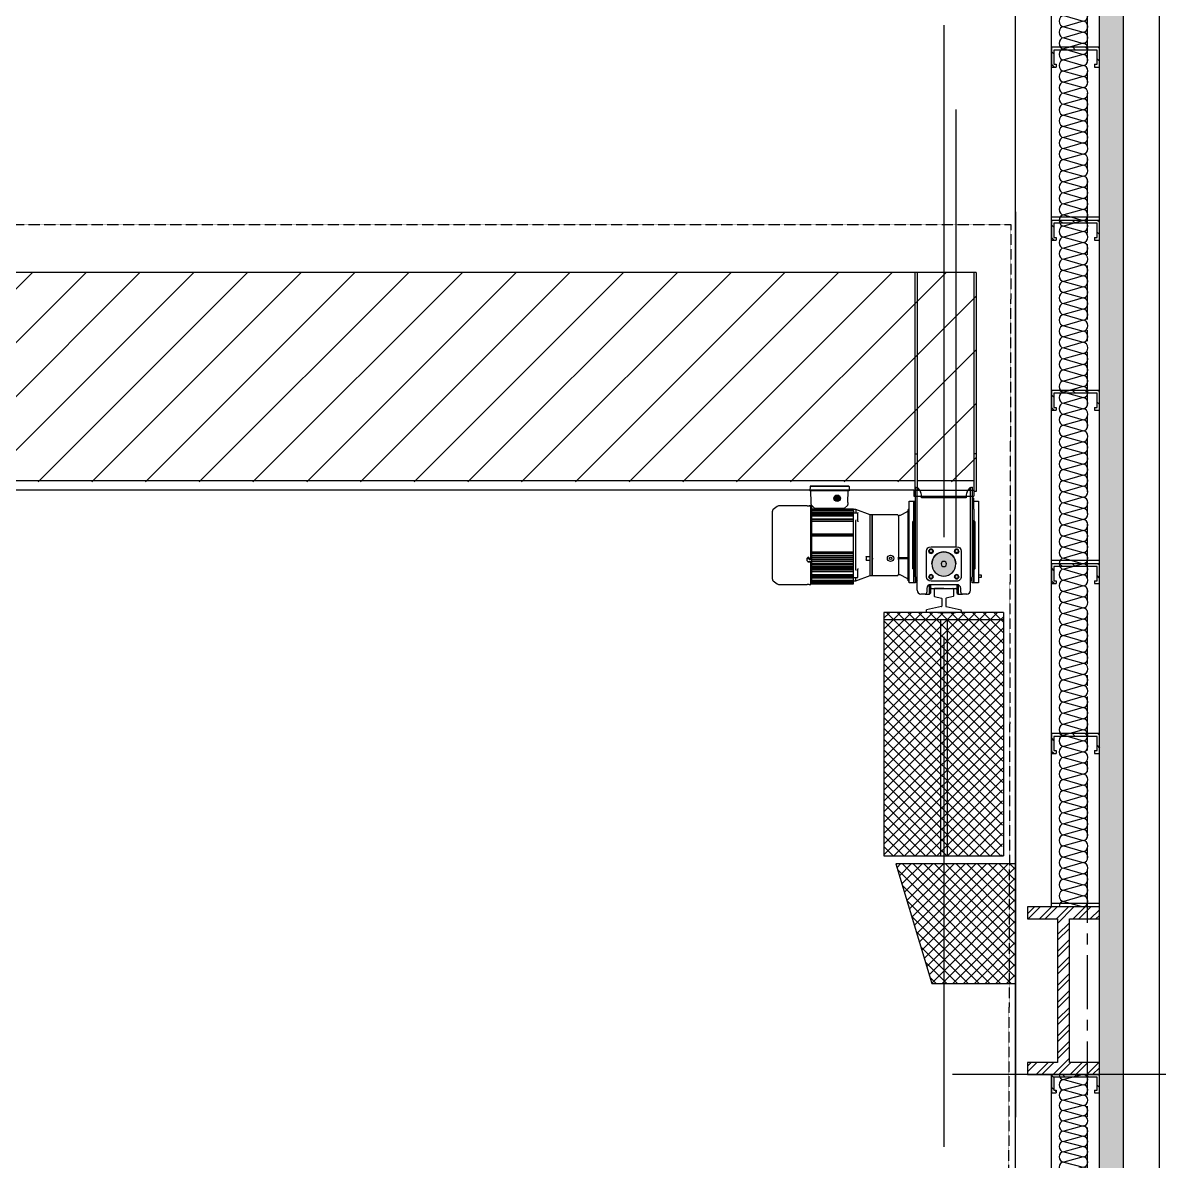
# Model space of a CAD drawing. Extents: x -599358 to 2865263, y -1062760 to 486533.
# Drawn here: x 248713 to 253461, y -695786 to -691032 of the extents above; entities that cross this region are included whole.
import ezdxf

# ---------------------------------------------------------------- set-up
doc = ezdxf.new("R2010")
doc.units = 0
for name, pattern in [('CENTER', [2, 1.25, -0.25, 0.25, -0.25]), ('DASH', [0.35, 0.25, -0.1]), ('DOTE', [2.42, 2, -0.2, 0.02, -0.2])]:
    doc.linetypes.add(name, pattern=pattern)
for name, color, linetype in [('06A-01-03', 7, 'Continuous'), ('5剖面线层', 2, 'Continuous'), ('A-AXIS-DOTE', 14, 'DOTE'), ('A-HATCH-1', 252, 'Continuous'), ('A-HATCH-2', 251, 'Continuous'), ('A-LIN-V', 9, 'Continuous'), ('COLUMN', 9, 'Continuous'), ('DIM_ELEV', 3, 'Continuous'), ('DOTE', 1, 'CENTER'), ('FAG16-10.01MA1-被', 7, 'Continuous'), ('FAG16-10.02MA1-被', 7, 'Continuous'), ('FAG16-10MA1-端梁结构', 7, 'Continuous'), ('FAG16-20.02MA1-轴', 7, 'Continuous'), ('FHSGH10105-主梁-01', 7, 'Continuous'), ('FHSGH10105-主梁-02', 7, 'Continuous'), ('FHSGH10105-主梁-04', 7, 'Continuous'), ('FHSGH10105-主梁-06', 7, 'Continuous'), ('G80接口', 7, 'Continuous'), ('G80箱体', 7, 'Continuous'), ('PUB_HATCH', 8, 'Continuous'), ('WALL-MOVE', 6, 'Continuous'), ('六角头螺栓_M5-135', 7, 'Continuous'), ('后端盖', 7, 'Continuous'), ('左缓冲器_M', 7, 'Continuous'), ('建-墙-填充', 8, 'Continuous'), ('建-柱-钢', 9, 'Continuous'), ('接线盒', 7, 'Continuous'), ('接线盒盖', 7, 'Continuous'), ('机壳', 7, 'Continuous'), ('电机接线盒密封垫', 7, 'Continuous'), ('端梁装置_M', 7, 'Continuous'), ('端盖', 7, 'Continuous'), ('连接板', 7, 'Continuous'), ('齿轴1', 7, 'Continuous')]:
    doc.layers.add(name, color=color, linetype=linetype)

# ---------------------------------------------------------------- blocks, each defined once
blk = doc.blocks.new('zw$F472')
at = {"layer": '5剖面线层'}
h = blk.add_hatch(color=250, dxfattribs=at)
h.dxf.hatch_style = 1
h.paths.add_polyline_path([(78, 46, 1), (14, 46, 1)])
at = {"layer": '左缓冲器_M', "color": 7, "linetype": 'Continuous'}
for p, q in [((80, 92), (12, 92)), ((80, 92), (12, 92)), ((0, 80), (0, 12)), ((92, 12), (92, 80)), ((12, 0), (80, 0))]:
    blk.add_line(p, q, dxfattribs=at)
blk.add_circle((46, 46), 32, dxfattribs=at)
blk.add_circle((46, 46), 32, dxfattribs=at)
for centre, radius, start, end in [((12, 80), 12, 90, 180), ((12, 80), 12, 90, 180), ((80, 80), 12, 0, 90), ((80, 80), 12, 0, 90), ((12, 80), 5.76, 0, 359.9997), ((12, 80), 5.76, 179.9997, 359.9997), ((46, 46), 32, 0, 179.9997), ((80, 80), 5.77, 0, 359.9997), ((80, 80), 5.76, 138.2865, 359.9997), ((80, 80), 5.76, 179.9997, 359.9997), ((80, 80), 5.76, 0, 30.6637), ((12, 12), 12, 180, 270), ((12, 12), 5.76, 0, 359.9997), ((12, 12), 5.76, 179.9997, 359.9997), ((80, 12), 5.76, 0, 359.9997), ((80, 12), 5.76, 179.9997, 359.9997), ((80, 12), 5.77, 240.2721, 271.2954), ((80, 12), 5.77, 240.2724, 271.2951), ((80, 12), 12, 270, 0)]:
    blk.add_arc(centre, radius, start, end, dxfattribs=at)
at = {"layer": '端梁装置_M', "color": 7, "linetype": 'Continuous'}
for centre, start in [((12, 80), 0), ((12, 80), 179.9997), ((80, 80), 0), ((80, 80), 179.9997), ((12, 12), 0), ((12, 12), 179.9997), ((80, 12), 0), ((80, 12), 179.9997)]:
    blk.add_arc(centre, 4.8, start, 359.9997, dxfattribs=at)
blk = doc.blocks.new('G$CBF9D2CED')
at = {"layer": '建-墙-填充'}
h = blk.add_hatch(dxfattribs=at)
h.set_pattern_fill('金属', color=256, scale=20, style=0)
h.set_pattern_definition([(45, (0, 0), (-35.3553, 35.3553), []), (45, (23.57, 0), (-35.3553, 35.3553), [])])
h.paths.add_polyline_path([(-150, 0), (-150, -50), (-25, -50), (-25, -650), (-150, -650), (-150, -700), (150, -700), (150, -650), (25, -650), (25, -50), (150, -50), (150, 0)])
at = {"layer": '建-柱-钢'}
for p, q in [((-150, 0), (-150, -50)), ((150, 0), (-150, 0)), ((150, -50), (150, 0)), ((-150, -50), (-25, -50)), ((-25, -50), (-25, -650)), ((25, -650), (25, -50)), ((25, -50), (150, -50)), ((-25, -650), (-150, -650)), ((-150, -650), (-150, -700)), ((150, -650), (25, -650)), ((150, -700), (150, -650)), ((-150, -700), (150, -700))]:
    blk.add_line(p, q, dxfattribs=at)
blk = doc.blocks.new('CURVEPATTERNLIB$SYSLIB$岩棉板')
at = {"color": 0}
for p, q in [((0, -17), (12, -67)), ((12, -67), (24, -17))]:
    blk.add_line(p, q, dxfattribs=at)
for centre, start, end in [((12, -17), 0, 180), ((0, -67), 270, 0), ((24, -67), 180, 270)]:
    blk.add_arc(centre, 12, start, end, dxfattribs=at)
blk = doc.blocks.new('CURVEPATTERNLIB$SYSLIB$防水材料1')
at = {"layer": 'PUB_HATCH'}
h = blk.add_hatch(dxfattribs=at)
h.set_pattern_fill('ANSI31', color=256, scale=10, angle=90, style=0)
h.set_pattern_definition([(45, (-196995.837, -685381.036), (11.22532015, -11.22532015), [])])
h.paths.add_polyline_path([(35, 0), (0, 0), (0, -100), (35, -100), (35, -90), (30, -90), (30, -95), (5, -95), (5, -5), (30, -5), (30, -10), (35, -10)])
h = blk.add_hatch(dxfattribs=at)
h.set_pattern_fill('ANSI31', color=256, scale=10, angle=90, style=0)
h.set_pattern_definition([(45, (-196695.837, -685381.036), (11.22532015, -11.22532015), [])])
h.paths.add_polyline_path([(335, 0), (300, 0), (300, -100), (335, -100), (335, -90), (330, -90), (330, -95), (305, -95), (305, -5), (330, -5), (330, -10), (335, -10)])
at = {"layer": 'A-LIN-V', "extrusion": (-3.26108e-18, 2.41725e-31, -1)}
blk.add_line((600, 0), (600, -100), dxfattribs=at)
at = {"layer": 'A-LIN-V'}
for p, q in [((30, -10), (35, -10)), ((330, -10), (335, -10)), ((30, -90), (35, -90)), ((330, -90), (335, -90))]:
    blk.add_line(p, q, dxfattribs=at)
at = {"layer": 'A-LIN-V', "extrusion": (-3.26108e-18, 2.41725e-31, -1)}
for points in [[(-35, -10), (-35, 0), (0, 0), (0, -100), (-35, -100), (-35, -90)], [(-335, -10), (-335, 0), (-300, 0), (-300, -100), (-335, -100), (-335, -90)], [(-30, -10), (-30, -5), (-5, -5), (-5, -95), (-30, -95), (-30, -90)], [(-330, -10), (-330, -5), (-305, -5), (-305, -95), (-330, -95), (-330, -90)]]:
    blk.add_lwpolyline(points, dxfattribs=at)
at = {"layer": 'A-LIN-V', "xscale": 0.8142221102150538, "yscale": 0.8108108108108109, "zscale": 0.8142221102150538}
for p in [(0, -20.1), (19.5, -20.1), (39.1, -20.1), (58.6, -20.1), (78.2, -20.1), (97.7, -20.1), (117.2, -20.1), (136.8, -20.1), (156.3, -20.1), (175.9, -20.1), (195.4, -20.1), (215, -20.1), (234.5, -20.1), (254, -20.1), (273.6, -20.1), (293.1, -20.1), (312.7, -20.1), (332.2, -20.1), (351.7, -20.1), (371.3, -20.1), (390.8, -20.1), (410.4, -20.1), (429.9, -20.1), (449.5, -20.1), (469, -20.1), (488.5, -20.1), (508.1, -20.1), (527.6, -20.1), (547.2, -20.1), (566.7, -20.1), (586.2, -20.1)]:
    blk.add_blockref('CURVEPATTERNLIB$SYSLIB$岩棉板', p, dxfattribs=at)

msp = doc.modelspace()

# ---------------------------------------------------------------- hatches: boundary and pattern name
at = {"layer": '5剖面线层'}
h = msp.add_hatch(color=4, dxfattribs=at)
h.dxf.hatch_style = 1
h.paths.add_polyline_path([(252101.1, -693017.6, -1), (252128.3, -693017.6, -1)])
h = msp.add_hatch(color=4, dxfattribs=at)
h.dxf.hatch_style = 1
h.paths.add_polyline_path([(252514.7, -693238.5, 0.999997), (252499.6, -693238.5, 0.999997), (252514.7, -693238.5)])
h.paths.add_polyline_path([(252621.5, -693238.5, 0.999997), (252606.5, -693238.5, 0.999997), (252621.5, -693238.5)])
h.paths.add_polyline_path([(252621.5, -693345.3, 0.999997), (252606.5, -693345.3, 0.999996)])
h.paths.add_polyline_path([(252514.7, -693345.3, 0.999997), (252499.6, -693345.3, 0.999997)])
at = {"layer": 'A-HATCH-1'}
h = msp.add_hatch(dxfattribs=at)
h.set_pattern_fill('ANSI31', color=4, scale=100)
h.set_pattern_definition([(45, (1989370.97, -1271056.52), (-112.253202, 112.253202), [])])
h.paths.add_polyline_path([(244910.6, -692074), (252695.3, -692074), (252695.3, -692949), (244910.6, -692949)])
at = {"layer": 'A-HATCH-2'}
h = msp.add_hatch(dxfattribs=at)
h.set_pattern_fill('ANSI37', color=256, scale=20)
h.set_pattern_definition([(45, (2005835.228, -1269966.52), (-22.4506403, 22.4506403), []), (135, (2005835.228, -1269966.52), (-22.4506403, -22.4506403), [])])
h.paths.add_polyline_path([(252804.8, -694510.4), (252810.6, -693494.2), (252310.6, -693494.2), (252310.6, -694510.4)])
h = msp.add_hatch(dxfattribs=at)
h.set_pattern_fill('ANSI37', color=256, scale=20)
h.set_pattern_definition([(45, (2005890.966, -1270556.52), (-22.4506403, 22.4506403), []), (135, (2005890.966, -1270556.52), (-22.4506403, -22.4506403), [])])
h.paths.add_polyline_path([(252860.6, -695044.2), (252860.6, -694544.2), (252360.6, -694544.2), (252510.6, -695044.2)])
at = {"layer": 'PUB_HATCH'}
h = msp.add_hatch(dxfattribs=at)
h.set_pattern_fill('石膏板', color=256, scale=30, style=0)
h.set_pattern_definition([(45, (2005746.45, -1269879.18), (-75.000002, 75.000002), [24, -82.06602]), (135, (2005913.42, -1269879.18), (-75.000002, -75.000002), [24, -82.06602])])
h.paths.add_polyline_path([(253210.6, -699424), (253310.6, -699424), (253310.6, -689724), (253210.6, -689724)])

# ---------------------------------------------------------------- linework, layer by layer
at = {"color": 4, "ltscale": 0.5}
for p, q in [((252560.6, -691041.5), (252560.6, -693180)), ((252520.6, -693395.6), (252520.6, -693426.7)), ((252560.6, -693394), (252522.2, -693394)), ((252560.6, -693394), (252598.9, -693394)), ((252600.5, -693395.6), (252600.5, -693426.7)), ((252521.9, -693428.2), (252550.9, -693434.9)), ((252552.1, -693436.4), (252552.1, -693468)), ((252569, -693436.4), (252569, -693468)), ((252599.3, -693428.2), (252570.2, -693434.9)), ((252810.6, -693494.2), (252310.6, -693494.2)), ((252310.6, -693494.2), (252310.6, -693525.7)), ((252486.2, -693485.6), (252486.2, -693494.2)), ((252550.9, -693469.6), (252488.2, -693484)), ((252536.2, -693494.2), (252609.8, -693494.2)), ((252570.2, -693469.6), (252632.9, -693484)), ((252683.4, -693494.2), (252609.8, -693494.2)), ((252633.4, -693485.6), (252633.4, -693494.2)), ((252810.6, -693494.2), (252810.6, -693525.7)), ((252810.6, -693525.7), (252310.6, -693525.7)), ((252310.6, -693525.7), (252310.6, -694510.4)), ((252547.1, -693525.7), (252547.1, -694510.4)), ((252574, -693525.7), (252574, -694510.4)), ((252810.6, -693525.7), (252810.6, -694510.4)), ((252560.6, -693595.5), (252560.6, -695726.5)), ((252310.6, -694510.4), (252810.6, -694510.4))]:
    msp.add_line(p, q, dxfattribs=at)
at = {"color": 6, "linetype": 'DASH'}
for p, q in [((245010.6, -691874), (252840.6, -691874)), ((252840.6, -691874), (252831.2, -695866.5))]:
    msp.add_line(p, q, dxfattribs=at)
at = {"color": 4}
msp.add_line((252431.3, -693312.3), (252434.5, -693312.3), dxfattribs=at)
msp.add_lwpolyline([(252718.7, -693339), (252705.1, -693339), (252705.1, -693346.8), (252718.7, -693346.8)], close=True, dxfattribs=at)
at = {"color": 4, "ltscale": 0.5}
for centre, start, end in [((252522.2, -693395.6), 90, 180), ((252598.9, -693395.6), 0, 90), ((252522.2, -693426.7), 180, 257), ((252550.6, -693436.4), 0, 77), ((252570.6, -693436.4), 103, 180), ((252598.9, -693426.7), 283, 0), ((252487.8, -693485.6), 103, 180), ((252550.6, -693468), 283, 0), ((252570.6, -693468), 180, 257), ((252631.9, -693485.6), 0, 77)]:
    msp.add_arc(centre, 1.57, start, end, dxfattribs=at)
at = {"layer": '06A-01-03', "color": 4, "linetype": 'Continuous'}
for p, q in [((251844.8, -693356), (251844.8, -693070.7)), ((251864.6, -693051.3), (251847.8, -693064.5)), ((251990.1, -693049.6), (251869.5, -693049.6)), ((251990.1, -693050.1), (251990.1, -693049.6)), ((252005.1, -693050.5), (251994.1, -693050.5)), ((251998, -693049.6), (251998, -693049.7)), ((252005.1, -693049.6), (251998, -693049.6)), ((251998, -693049.7), (252005.1, -693049.7)), ((251998, -693050.5), (251998, -693049.7)), ((252005.1, -693049.6), (252005.1, -693049.7)), ((252005.1, -693049.7), (252005.1, -693050.5)), ((252005.1, -693273.2), (252005.1, -693050.5)), ((251990.1, -693278.7), (251990.1, -693267.7)), ((251994.1, -693282.4), (252005.1, -693282.4)), ((252005.1, -693282.6), (251994.1, -693282.6)), ((251998, -693267.7), (251998, -693273.2)), ((251998, -693273.2), (252005.1, -693273.2)), ((252005.1, -693282.6), (252005.1, -693282.4)), ((252005.1, -693377.1), (252005.1, -693282.6)), ((251847.8, -693362.1), (251864.6, -693375.4)), ((251869.5, -693377.1), (251990.1, -693377.1)), ((251998, -693377.1), (252005.1, -693377.1))]:
    msp.add_line(p, q, dxfattribs=at)
for centre, radius, start, end in [((251852.6, -693070.7), 7.86, 128.1572, 180), ((251869.5, -693057.4), 7.86, 90, 128.1572), ((251994.1, -692967.8), 81.9, 267.251, 272.749), ((251994.1, -693267.6), 3.93, 359.6522, 180.3478), ((251994.1, -693278.5), 3.91, 180.1493, 270.2029), ((251994.1, -693278.6), 3.91, 180.1373, 270.2127), ((251852.6, -693356), 7.86, 180, 231.8428), ((251869.5, -693369.2), 7.86, 231.8428, 270), ((251994.1, -693458.9), 81.9, 87.251, 92.749)]:
    msp.add_arc(centre, radius, start, end, dxfattribs=at)
msp.add_open_spline([(251994.1, -693050.5), (251994, -693050.5), (251993.8, -693050.5), (251993.6, -693050.5), (251993.3, -693050.5), (251992.9, -693050.5), (251992.4, -693050.5), (251991.9, -693050.4), (251991.3, -693050.4), (251990.8, -693050.3), (251990.5, -693050.2), (251990.3, -693050.2), (251990.2, -693050.1), (251990.1, -693050.1), (251990.1, -693050.1), (251990.1, -693050.1)], degree=3, knots=[0, 0, 0, 0, 0.041659, 0.083241, 0.124924, 0.187526, 0.250171, 0.374622, 0.499792, 0.624328, 0.7493, 0.81163, 0.874211, 0.937221, 1, 1, 1, 1], dxfattribs=at)
at = {"layer": 'A-AXIS-DOTE'}
msp.add_line((253913.9, -695424), (252596.3, -695424), dxfattribs=at)
msp.add_lwpolyline([(252610.6, -691394), (252610.6, -693219.3)], dxfattribs=at)
at = {"layer": 'A-LIN-V'}
for p, q in [((253010.6, -694724), (253010.6, -689774)), ((253210.6, -699424), (253210.6, -689774)), ((252860.6, -691821.5), (252860.6, -695601.5)), ((253010.6, -699424), (253010.6, -695424))]:
    msp.add_line(p, q, dxfattribs=at)
at = {"layer": 'A-LIN-V', "color": 4}
msp.add_lwpolyline([(252860.6, -695044.2), (252860.6, -694544.2), (252360.6, -694544.2), (252510.6, -695044.2), (252860.6, -695044.2)], dxfattribs=at)
at = {"layer": 'COLUMN'}
msp.add_lwpolyline([(253460.6, -689724), (253460.6, -701424), (252860.6, -701424), (252860.6, -689724), (253460.6, -689724)], dxfattribs=at)
msp.add_lwpolyline([(253460.6, -689724), (253460.6, -701424), (252860.6, -701424), (252860.6, -689724), (253460.6, -689724)], dxfattribs=at)
at = {"layer": 'DIM_ELEV'}
for p, q in [((250441.8, -692074), (249441.8, -692074)), ((249741.9, -692984), (248741.9, -692984))]:
    msp.add_line(p, q, dxfattribs=at)
at = {"layer": 'DOTE', "ltscale": 180}
msp.add_line((253160.6, -707030.8), (253160.6, -683185.7), dxfattribs=at)
at = {"layer": 'FAG16-10.01MA1-被', "color": 4, "linetype": 'Continuous'}
for p, q in [((252501.4, -693417.6), (252501.4, -693378.9)), ((252504.7, -693378.3), (252504.7, -693414.3)), ((252504.7, -693414.3), (252505.6, -693398.5)), ((252510.3, -693394), (252610.9, -693394)), ((252615.6, -693398.5), (252616.4, -693414.5)), ((252616.4, -693414.5), (252616.4, -693378.3)), ((252619.9, -693378.9), (252619.9, -693417.6)), ((252482, -693417.6), (252501.4, -693417.6)), ((252501.4, -693417.6), (252504.7, -693414.3)), ((252616.4, -693414.5), (252619.9, -693417.6)), ((252619.9, -693417.6), (252639.1, -693417.6))]:
    msp.add_line(p, q, dxfattribs=at)
for centre, start, end in [((252510.3, -693398.7), 90, 177), ((252610.9, -693398.7), 3, 90)]:
    msp.add_arc(centre, 4.71, start, end, dxfattribs=at)
at = {"layer": 'FAG16-10.02MA1-被', "color": 4, "linetype": 'Continuous'}
for p, q in [((252434.5, -693111.2), (252431.3, -693114.3)), ((252431.3, -693114.3), (252431.3, -693115.3)), ((252431.3, -693312.3), (252431.3, -693115.3)), ((252434.5, -693112.3), (252434.5, -693111.2)), ((252439.6, -693111.2), (252434.5, -693111.2)), ((252434.5, -693112.3), (252434.5, -693315.5)), ((252439.6, -693112.3), (252439.6, -693111.2)), ((252439.6, -693112.3), (252439.6, -693315.5)), ((252442.7, -693113.5), (252439.6, -693113.5)), ((252681.5, -693113.5), (252678.4, -693113.5)), ((252681.5, -693112.3), (252681.5, -693111.2)), ((252686.7, -693111.2), (252681.5, -693111.2)), ((252681.5, -693112.3), (252681.5, -693315.5)), ((252686.7, -693111.2), (252686.7, -693112.3)), ((252689.8, -693114.3), (252686.7, -693111.2)), ((252686.7, -693315.5), (252686.7, -693112.3)), ((252689.8, -693115.3), (252689.8, -693114.3)), ((252689.8, -693115.3), (252689.8, -693312.3)), ((252434.5, -693315.5), (252439.6, -693315.5)), ((252439.6, -693313.1), (252442.7, -693313.1)), ((252678.4, -693313.1), (252681.5, -693313.1)), ((252681.5, -693315.5), (252686.7, -693315.5)), ((252686.7, -693315.5), (252689.8, -693312.3))]:
    msp.add_line(p, q, dxfattribs=at)
at = {"layer": 'FAG16-10MA1-端梁结构', "color": 4, "linetype": 'Continuous'}
for p, q in [((252442.7, -693345.3), (252442.7, -692971.3)), ((252449, -693401.9), (252449, -692971.3)), ((252672.1, -693401.9), (252672.1, -692971.3)), ((252678.4, -692971.3), (252678.4, -693345.3)), ((252467.9, -693009.2), (252653.3, -693009.2)), ((252653.3, -693015.5), (252467.9, -693015.5)), ((252434.9, -693060.9), (252434.9, -693029.5)), ((252434.9, -693029.5), (252442.7, -693029.5)), ((252434.9, -693060.9), (252434.9, -693111.2)), ((252434.9, -693315.5), (252434.9, -693339)), ((252434.9, -693370.5), (252434.9, -693339)), ((252442.7, -693345.3), (252442.7, -693370.5)), ((252678.4, -693370.5), (252678.4, -693345.3)), ((252686.3, -693339), (252686.3, -693315.5)), ((252686.3, -693339), (252686.3, -693370.5)), ((252442.7, -693370.5), (252434.9, -693370.5)), ((252489.9, -693394), (252489.9, -693409.7)), ((252615.6, -693378.3), (252505.6, -693378.3)), ((252631.3, -693409.7), (252631.3, -693394)), ((252686.3, -693370.5), (252678.4, -693370.5)), ((252482, -693417.6), (252464.7, -693417.6)), ((252656.4, -693417.6), (252639.1, -693417.6))]:
    msp.add_line(p, q, dxfattribs=at)
for centre, radius, start, end in [((252429.1, -693007.6), 38.7, 357.6766, 69.5037), ((252413, -693012.8), 54.9, 357.2127, 49.0501), ((252692, -693007.6), 38.7, 110.4963, 182.3234), ((252708.1, -693012.8), 54.9, 130.9499, 182.7873), ((252560.6, -693291.9), 11, 0, 180), ((252560.6, -693291.9), 11, 180, 0), ((252467.9, -693345.3), 25.1, 180, 221.4096), ((252653.3, -693345.3), 25.1, 318.5904, 0), ((252464.7, -693401.9), 15.7, 180, 270), ((252505.6, -693394), 15.7, 90, 180), ((252615.6, -693394), 15.7, 0, 90), ((252656.4, -693401.9), 15.7, 270, 0), ((252482, -693409.7), 7.86, 270, 0), ((252639.1, -693409.7), 7.86, 180, 270)]:
    msp.add_arc(centre, radius, start, end, dxfattribs=at)
at = {"layer": 'FAG16-20.02MA1-轴', "color": 4, "linetype": 'Continuous'}
for p, q in [((252416, -693060.9), (252416, -693029.5)), ((252416, -693029.5), (252434.9, -693029.5)), ((252416, -693339), (252416, -693060.9)), ((252434.9, -693029.5), (252434.9, -693060.9)), ((252434.9, -693111.2), (252434.9, -693060.9)), ((252686.3, -693029.5), (252705.1, -693029.5)), ((252705.1, -693029.5), (252705.1, -693060.9)), ((252705.1, -693060.9), (252705.1, -693339)), ((252416, -693370.5), (252416, -693339)), ((252434.9, -693339), (252434.9, -693315.5)), ((252434.9, -693339), (252434.9, -693370.5)), ((252686.3, -693315.5), (252686.3, -693339)), ((252686.3, -693370.5), (252686.3, -693339)), ((252705.1, -693339), (252705.1, -693370.5)), ((252434.9, -693370.5), (252416, -693370.5)), ((252705.1, -693370.5), (252686.3, -693370.5))]:
    msp.add_line(p, q, dxfattribs=at)
at = {"layer": 'FHSGH10105-主梁-01', "color": 4, "linetype": 'Continuous'}
for p, q in [((252686.3, -692074), (252686.3, -692832)), ((252695.3, -692074), (252695.3, -692832)), ((252695.3, -692832), (252686.3, -692832)), ((252686.3, -692832), (252686.3, -692989.1)), ((252695.3, -692832), (252695.3, -692989.1)), ((252695.3, -692989.1), (252686.3, -692989.1))]:
    msp.add_line(p, q, dxfattribs=at)
at = {"layer": 'FHSGH10105-主梁-02', "color": 4, "linetype": 'Continuous'}
for p, q in [((252441.5, -692831.6), (252441.5, -692074)), ((252450.6, -692831.6), (252450.6, -692074)), ((252441.5, -692831.6), (252450.6, -692831.6)), ((252441.5, -692984), (252441.5, -692831.6)), ((252450.6, -692984), (252450.6, -692831.6)), ((252441.5, -692984), (252450.6, -692984))]:
    msp.add_line(p, q, dxfattribs=at)
at = {"layer": 'FHSGH10105-主梁-04', "color": 4, "linetype": 'Continuous'}
msp.add_line((252695.3, -692074), (244910.6, -692074), dxfattribs=at)
at = {"layer": 'FHSGH10105-主梁-06', "color": 4, "linetype": 'Continuous'}
for p, q in [((252441.5, -692944.7), (244910.6, -692944.7)), ((252686.3, -692944.7), (252450.6, -692944.7)), ((252434.9, -692984), (244910.6, -692984))]:
    msp.add_line(p, q, dxfattribs=at)
at = {"layer": 'G80接口', "color": 4, "linetype": 'Continuous'}
for p, q in [((252193.6, -693064), (252182.6, -693064)), ((252182.6, -693069.4), (252182.6, -693076.4)), ((252193.6, -693064), (252193.6, -693077.6)), ((252253.4, -693086), (252193.6, -693064)), ((252182.6, -693078.2), (252201.5, -693078.2)), ((252182.6, -693087.9), (252182.6, -693079)), ((252182.6, -693103.4), (252182.6, -693093.6)), ((252182.6, -693166.6), (252182.6, -693111.7)), ((252193.6, -693317), (252193.6, -693109.7)), ((252201.5, -693077.6), (252201.5, -693078.2)), ((252201.5, -693079), (252201.5, -693078.2)), ((252201.5, -693087.9), (252201.5, -693079)), ((252201.5, -693090), (252201.5, -693087.9)), ((252201.5, -693113.2), (252201.5, -693090)), ((252201.5, -693113.2), (252201.5, -693115.4)), ((252253.4, -693260.5), (252253.4, -693086)), ((252261.2, -693086), (252253.4, -693086)), ((252261.2, -693340.6), (252261.2, -693086)), ((252182.6, -693240.6), (252182.6, -693174.2)), ((252182.6, -693255.3), (252182.6, -693246.5)), ((252236.4, -693260.5), (252253.4, -693260.5)), ((252253.4, -693276.2), (252253.4, -693260.5)), ((252182.6, -693272.2), (252182.6, -693264.4)), ((252182.6, -693290.1), (252182.6, -693281.7)), ((252182.6, -693303), (252182.6, -693296.1)), ((252236.4, -693276.2), (252253.4, -693276.2)), ((252253.4, -693340.6), (252253.4, -693276.2)), ((252182.6, -693314.9), (252182.6, -693310)), ((252182.6, -693333), (252182.6, -693323.2)), ((252182.6, -693347.7), (252182.6, -693338.7)), ((252182.6, -693348.5), (252201.5, -693348.5)), ((252193.6, -693362.6), (252253.4, -693340.6)), ((252193.6, -693362.6), (252193.6, -693349.1)), ((252201.5, -693311.2), (252201.5, -693313.5)), ((252201.5, -693336.6), (252201.5, -693313.5)), ((252201.5, -693338.7), (252201.5, -693336.6)), ((252201.5, -693347.7), (252201.5, -693338.7)), ((252201.5, -693348.5), (252201.5, -693347.7)), ((252201.5, -693348.5), (252201.5, -693349)), ((252253.4, -693340.6), (252261.2, -693340.6)), ((252182.6, -693362.6), (252193.6, -693362.6))]:
    msp.add_line(p, q, dxfattribs=at)
for centre, radius, start, end in [((252194, -693077.6), 0.34, 179.73, 207.9231), ((252194.5, -693109.6), 0.868, 162.6356, 180.433), ((250625.2, -692607.4), 1646.8, 342.2529, 342.3125), ((252208.1, -693268.3), 29.4, 344.4802, 15.5198), ((252194.5, -693317), 0.868, 179.567, 197.3644), ((252194, -693349.1), 0.34, 152.0769, 180.27), ((250624.7, -693819.4), 1647.3, 17.6875, 17.747)]:
    msp.add_arc(centre, radius, start, end, dxfattribs=at)
for points, knots in [([(252193.7, -693077.7), (252193.7, -693077.8), (252193.7, -693077.8), (252193.8, -693077.9), (252193.9, -693078), (252193.9, -693078.1), (252194, -693078.1), (252194, -693078.1), (252194, -693078.1), (252194, -693078.1), (252194, -693078.1), (252194.1, -693078.1), (252194.1, -693078.2), (252194.1, -693078.2), (252194.2, -693078.2), (252194.2, -693078.2), (252194.2, -693078.2), (252194.2, -693078.2), (252194.2, -693078.2), (252194.2, -693078.2), (252194.2, -693078.2), (252194.2, -693078.2), (252194.2, -693078.2), (252194.2, -693078.2)], [0, 0, 0, 0, 0.125, 0.25, 0.375, 0.5, 0.625, 0.625, 0.65625, 0.65625, 0.6875, 0.75, 0.875, 0.875, 0.9375, 0.96875, 0.984375, 0.988281, 0.988281, 0.990234, 0.990234, 0.992187, 1, 1, 1, 1]), ([(252193.7, -693348.9), (252193.7, -693348.9), (252193.7, -693348.8), (252193.8, -693348.7), (252193.9, -693348.6), (252193.9, -693348.6), (252193.9, -693348.6), (252194, -693348.6), (252194, -693348.5), (252194, -693348.5), (252194.1, -693348.5), (252194.1, -693348.5), (252194.1, -693348.5), (252194.2, -693348.5), (252194.2, -693348.5), (252194.2, -693348.5), (252194.2, -693348.5), (252194.2, -693348.5), (252194.2, -693348.5), (252194.2, -693348.5), (252194.2, -693348.5)], [0, 0, 0, 0, 0.125, 0.25, 0.375, 0.5, 0.5, 0.5625, 0.5625, 0.625, 0.75, 0.875, 0.875, 0.9375, 0.96875, 0.984375, 0.988281, 0.988281, 0.992188, 1, 1, 1, 1])]:
    msp.add_open_spline(points, degree=3, knots=knots, dxfattribs=at)
at = {"layer": 'G80箱体', "color": 4, "linetype": 'Continuous'}
for p, q in [((252411.3, -693362.6), (252411.3, -693064)), ((252416, -693064), (252411.3, -693064)), ((252261.2, -693086), (252261.2, -693340.6)), ((252364.9, -693086), (252261.2, -693086)), ((252370.2, -693089.2), (252373.7, -693089.2)), ((252371.2, -693092.5), (252371.2, -693262.8)), ((252378.3, -693089.2), (252373.7, -693089.2)), ((252408.1, -693073.5), (252378.3, -693089.2)), ((252411.3, -693071.9), (252408.1, -693073.5)), ((252370.2, -693262.9), (252370.2, -693273.7)), ((252371.2, -693273.8), (252371.2, -693334.1)), ((252378.3, -693266), (252373.7, -693266)), ((252378.3, -693270.7), (252373.7, -693270.7)), ((252408.1, -693266), (252378.3, -693266)), ((252378.3, -693266), (252378.3, -693270.7)), ((252408.1, -693270.7), (252378.3, -693270.7)), ((252261.2, -693340.6), (252364.9, -693340.6)), ((252373.7, -693337.5), (252370.2, -693337.5)), ((252378.3, -693337.5), (252373.7, -693337.5)), ((252408.1, -693353.1), (252378.3, -693337.5)), ((252408.1, -693353.1), (252411.3, -693354.7)), ((252411.3, -693362.6), (252416, -693362.6))]:
    msp.add_line(p, q, dxfattribs=at)
for radius in [13.4, 5.43]:
    msp.add_circle((252338.2, -693268.3), radius, dxfattribs=at)
for centre, radius, start, end in [((252364.9, -693092.3), 6.29, 30.4106, 90), ((252364.9, -693092.5), 6.35, 359.9808, 32.043), ((252408.1, -693262.8), 3.14, 270, 0), ((252408.1, -693273.8), 3.14, 0, 90), ((252364.9, -693334.3), 6.29, 270, 329.6107), ((252364.9, -693334.1), 6.35, 327.9569, 0.0193)]:
    msp.add_arc(centre, radius, start, end, dxfattribs=at)
for points, degree, knots in [([(252373.7, -693266), (252373.1, -693266), (252372.5, -693265.7), (252371.9, -693265.5), (252371.4, -693265.1), (252371.1, -693264.9), (252370.9, -693264.7), (252370.7, -693264.4), (252370.6, -693264.2), (252370.4, -693263.9), (252370.3, -693263.6), (252370.3, -693263.3), (252370.2, -693262.9)], 2, [0, 0, 0, 0.25, 0.25, 0.5, 0.5, 0.625, 0.625, 0.75, 0.75, 0.875, 0.875, 1, 1, 1]), ([(252370.2, -693273.7), (252370.3, -693273.1), (252370.6, -693272.5), (252370.7, -693272.2), (252370.9, -693272), (252371.1, -693271.7), (252371.4, -693271.5), (252371.9, -693271.1), (252372.5, -693270.9), (252373.1, -693270.7), (252373.7, -693270.7)], 2, [0, 0, 0, 0.25, 0.25, 0.375, 0.375, 0.5, 0.5, 0.75, 0.75, 1, 1, 1]), ([(252371.2, -693262.8), (252371.2, -693263.2), (252371.3, -693263.6), (252371.6, -693264.4), (252371.8, -693264.7), (252372.4, -693265.3), (252372.8, -693265.6), (252373.5, -693265.9), (252373.9, -693266), (252374.4, -693266)], 3, [0, 0, 0, 0, 0.25, 0.25, 0.5, 0.5, 0.75, 0.75, 1, 1, 1, 1]), ([(252374.4, -693270.7), (252373.9, -693270.7), (252373.5, -693270.8), (252372.8, -693271.1), (252372.4, -693271.3), (252371.8, -693271.9), (252371.6, -693272.2), (252371.3, -693273), (252371.2, -693273.4), (252371.2, -693273.8)], 3, [0, 0, 0, 0, 0.25, 0.25, 0.5, 0.5, 0.75, 0.75, 1, 1, 1, 1])]:
    msp.add_open_spline(points, degree=degree, knots=knots, dxfattribs=at)
at = {"layer": 'WALL-MOVE'}
for p, q in [((253210.6, -699424), (253210.6, -689724)), ((253310.6, -699424), (253310.6, -689724))]:
    msp.add_line(p, q, dxfattribs=at)
at = {"layer": '六角头螺栓_M5-135', "color": 4, "linetype": 'Continuous'}
for p, q in [((252163.3, -693085.5), (252008.2, -693085.5)), ((252182.6, -693085.5), (252163.3, -693085.5)), ((252008.2, -693341.1), (252163.3, -693341.1)), ((252163.3, -693341.1), (252182.6, -693341.1))]:
    msp.add_line(p, q, dxfattribs=at)
at = {"layer": '后端盖', "color": 4, "linetype": 'Continuous'}
for p, q in [((252008.2, -693052.2), (252005.1, -693052.2)), ((252008.2, -693052.5), (252008.2, -693052.2)), ((252008.2, -693052.5), (252008.2, -693053.8)), ((252008.2, -693053.8), (252008.2, -693061.6)), ((252008.2, -693069.4), (252008.2, -693076.4)), ((252008.2, -693077.8), (252005.1, -693077.8)), ((252008.2, -693078.2), (252008.2, -693088.8)), ((252008.2, -693100.2), (252008.2, -693100)), ((252008.2, -693100.2), (252008.2, -693103.4)), ((252008.2, -693110.9), (252008.2, -693166.6)), ((252008.2, -693173), (252008.2, -693240.6)), ((252008.2, -693246.5), (252008.2, -693255)), ((252008.2, -693260.9), (252008.2, -693275.7)), ((252008.2, -693281.7), (252008.2, -693290.1)), ((252008.2, -693296.1), (252008.2, -693303.7)), ((252005.1, -693348.9), (252008.2, -693348.9)), ((252008.2, -693310), (252008.2, -693315.7)), ((252008.2, -693323.7), (252008.2, -693326.4)), ((252008.2, -693326.6), (252008.2, -693326.4)), ((252008.2, -693337.8), (252008.2, -693348.5)), ((252005.1, -693374.4), (252008.2, -693374.4)), ((252008.2, -693374.1), (252008.2, -693374.4))]:
    msp.add_line(p, q, dxfattribs=at)
msp.add_circle((251994.1, -693268.3), 2.55, dxfattribs=at)
at = {"layer": '接线盒', "color": 4, "linetype": 'Continuous'}
for p, q in [((252006.3, -693035.2), (252005.5, -692986.9)), ((252160.2, -693035.2), (252161, -692986.9)), ((252006.5, -693043.8), (252006.3, -693035.2)), ((252021.7, -693060), (252007.4, -693046)), ((252021.7, -693060), (252022.3, -693060)), ((252028.6, -693060), (252022.3, -693060)), ((252028.6, -693060), (252030.2, -693060)), ((252136.3, -693060), (252030.2, -693060)), ((252136.3, -693060), (252137.9, -693060)), ((252144.2, -693060), (252137.9, -693060)), ((252144.2, -693060), (252144.8, -693060)), ((252159.1, -693046), (252144.8, -693060)), ((252160.2, -693035.2), (252160, -693043.8))]:
    msp.add_line(p, q, dxfattribs=at)
msp.add_circle((252114.7, -693017.6), 13.6, dxfattribs=at)
for centre, start, end in [((252009.6, -693043.7), 181, 225.5), ((252156.9, -693043.7), 314.5, 359)]:
    msp.add_arc(centre, 3.14, start, end, dxfattribs=at)
at = {"layer": '接线盒盖', "color": 4, "linetype": 'Continuous'}
for p, q in [((252001.8, -692968.9), (252001.5, -692986.9)), ((252002.6, -692967.5), (252001.9, -692967.6)), ((252009.7, -692968.1), (252002.6, -692968.1)), ((252163.8, -692967), (252002.7, -692967)), ((252156.8, -692968.1), (252009.7, -692968.1)), ((252163.9, -692968.1), (252156.8, -692968.1)), ((252163.9, -692967.5), (252163.9, -692967)), ((252163.9, -692967.5), (252163.9, -692968.1)), ((252164.6, -692968.9), (252165, -692986.9)), ((252009.4, -692986.9), (252001.5, -692986.9)), ((252157.1, -692986.9), (252009.4, -692986.9)), ((252165, -692986.9), (252157.1, -692986.9))]:
    msp.add_line(p, q, dxfattribs=at)
for centre, radius, start, end in [((252002.6, -692968.9), 0.786, 90.0038, 178.9962), ((252002.7, -692967.8), 0.791, 91.7381, 170.9141), ((252002.7, -692967.8), 0.785, 171.2492, 179.0027), ((252002.7, -692967.8), 0.786, 90, 91.4003), ((252007.6, -692967.3), 5, 176.8455, 183.1545), ((252163.8, -692967.8), 0.786, 88.5997, 90), ((252163.8, -692967.8), 0.79, 8.9843, 88.3635)]:
    msp.add_arc(centre, radius, start, end, dxfattribs=at)
msp.add_open_spline([(252163.9, -692968.1), (252164.1, -692968.1), (252164.3, -692968.2), (252164.6, -692968.4), (252164.6, -692968.6), (252164.6, -692968.9)], degree=3, knots=[0, 0, 0, 0, 0.5, 0.5, 1, 1, 1, 1], dxfattribs=at)
at = {"layer": '机壳', "color": 4, "linetype": 'Continuous'}
for p, q in [((252008.2, -693061.6), (252008.2, -693064.7)), ((252008.2, -693061.6), (252182.6, -693061.6)), ((252008.2, -693064.7), (252008.2, -693069.4)), ((252008.2, -693064.7), (252182.6, -693064.7)), ((252008.2, -693069.4), (252182.6, -693069.4)), ((252182.6, -693064.7), (252182.6, -693061.6)), ((252182.6, -693069.4), (252182.6, -693064.7)), ((252008.2, -693076.4), (252008.2, -693080.6)), ((252008.2, -693076.4), (252182.6, -693076.4)), ((252008.2, -693080.6), (252182.6, -693080.6)), ((252008.2, -693083.9), (252182.6, -693083.9)), ((252008.2, -693086.1), (252008.2, -693090.9)), ((252008.2, -693086.1), (252182.6, -693086.1)), ((252008.2, -693090.9), (252008.2, -693100)), ((252008.2, -693090.9), (252182.6, -693090.9)), ((252008.2, -693102.9), (252182.6, -693102.9)), ((252008.2, -693103.4), (252008.2, -693105.5)), ((252008.2, -693103.4), (252182.6, -693103.4)), ((252008.2, -693105.5), (252008.2, -693110.9)), ((252008.2, -693105.5), (252182.6, -693105.5)), ((252008.2, -693112.6), (252182.6, -693112.6)), ((252182.6, -693080.6), (252182.6, -693076.4)), ((252182.6, -693090.9), (252182.6, -693086.1)), ((252182.6, -693093.6), (252182.6, -693090.9)), ((252182.6, -693105.5), (252182.6, -693103.4)), ((252182.6, -693111.7), (252182.6, -693105.5)), ((252008.2, -693166.6), (252008.2, -693168.8)), ((252008.2, -693166.6), (252182.6, -693166.6)), ((252008.2, -693168.8), (252008.2, -693173)), ((252008.2, -693168.8), (252182.6, -693168.8)), ((252008.2, -693174.2), (252182.6, -693174.2)), ((252182.6, -693168.8), (252182.6, -693166.6)), ((252182.6, -693173.6), (252182.6, -693168.8)), ((252008.2, -693240.6), (252008.2, -693242.9)), ((252008.2, -693240.6), (252182.6, -693240.6)), ((252008.2, -693242.9), (252008.2, -693245.7)), ((252008.2, -693242.9), (252182.6, -693242.9)), ((252008.2, -693246.5), (252182.6, -693246.5)), ((252008.2, -693255), (252182.6, -693255)), ((252008.2, -693255.7), (252008.2, -693258.1)), ((252008.2, -693258.1), (252008.2, -693264.4)), ((252008.2, -693258.1), (252182.6, -693258.1)), ((252182.6, -693242.9), (252182.6, -693240.6)), ((252182.6, -693246.1), (252182.6, -693242.9)), ((252182.6, -693258.1), (252182.6, -693255.3)), ((252182.6, -693264.4), (252182.6, -693258.1)), ((252008.2, -693264.4), (252182.6, -693264.4)), ((252008.2, -693272.2), (252008.2, -693278.5)), ((252008.2, -693272.2), (252182.6, -693272.2)), ((252008.2, -693278.5), (252008.2, -693280.9)), ((252008.2, -693278.5), (252182.6, -693278.5)), ((252008.2, -693281.7), (252182.6, -693281.7)), ((252008.2, -693290.1), (252182.6, -693290.1)), ((252008.2, -693290.9), (252008.2, -693293.7)), ((252008.2, -693293.7), (252008.2, -693296.1)), ((252008.2, -693293.7), (252182.6, -693293.7)), ((252008.2, -693296.1), (252182.6, -693296.1)), ((252008.2, -693302.4), (252182.6, -693302.4)), ((252008.2, -693303.7), (252008.2, -693307.8)), ((252008.2, -693307.8), (252008.2, -693310)), ((252008.2, -693307.8), (252182.6, -693307.8)), ((252182.6, -693278.5), (252182.6, -693272.2)), ((252182.6, -693281.3), (252182.6, -693278.5)), ((252182.6, -693293.7), (252182.6, -693290.5)), ((252182.6, -693296.1), (252182.6, -693293.7)), ((252182.6, -693307.8), (252182.6, -693303)), ((252182.6, -693310), (252182.6, -693307.8)), ((252008.2, -693310), (252182.6, -693310)), ((252008.2, -693314.1), (252182.6, -693314.1)), ((252008.2, -693315.7), (252008.2, -693321.1)), ((252008.2, -693321.1), (252008.2, -693323.2)), ((252008.2, -693321.1), (252182.6, -693321.1)), ((252008.2, -693323.2), (252182.6, -693323.2)), ((252008.2, -693323.7), (252182.6, -693323.7)), ((252008.2, -693326.6), (252008.2, -693335.7)), ((252008.2, -693335.7), (252008.2, -693340.5)), ((252008.2, -693335.7), (252182.6, -693335.7)), ((252008.2, -693340.5), (252182.6, -693340.5)), ((252008.2, -693342.7), (252182.6, -693342.7)), ((252008.2, -693346), (252008.2, -693350.2)), ((252008.2, -693346), (252182.6, -693346)), ((252008.2, -693350.2), (252182.6, -693350.2)), ((252008.2, -693350.6), (252008.2, -693359.5)), ((252182.6, -693321.1), (252182.6, -693314.9)), ((252182.6, -693323.2), (252182.6, -693321.1)), ((252182.6, -693335.7), (252182.6, -693333)), ((252182.6, -693340.5), (252182.6, -693335.7)), ((252182.6, -693350.2), (252182.6, -693346)), ((252182.6, -693359.5), (252182.6, -693350.2)), ((252008.2, -693359.5), (252008.2, -693360.7)), ((252008.2, -693359.5), (252182.6, -693359.5)), ((252008.2, -693360.7), (252008.2, -693366)), ((252008.2, -693360.7), (252182.6, -693360.7)), ((252008.2, -693366), (252008.2, -693366.9)), ((252008.2, -693366), (252182.6, -693366)), ((252008.2, -693366.9), (252008.2, -693370.7)), ((252008.2, -693366.9), (252182.6, -693366.9)), ((252008.2, -693370.7), (252008.2, -693371.3)), ((252008.2, -693370.7), (252182.6, -693370.7)), ((252008.2, -693371.3), (252008.2, -693373.9)), ((252008.2, -693371.3), (252182.6, -693371.3)), ((252008.2, -693373.9), (252008.2, -693374.3)), ((252008.2, -693373.9), (252182.6, -693373.9)), ((252008.2, -693374.3), (252182.6, -693374.3)), ((252182.6, -693360.7), (252182.6, -693359.5)), ((252182.6, -693366), (252182.6, -693360.7)), ((252182.6, -693366.9), (252182.6, -693366)), ((252182.6, -693370.7), (252182.6, -693366.9)), ((252182.6, -693371.3), (252182.6, -693370.7)), ((252182.6, -693373.9), (252182.6, -693371.3)), ((252182.6, -693374.3), (252182.6, -693373.9))]:
    msp.add_line(p, q, dxfattribs=at)
at = {"layer": '电机接线盒密封垫', "color": 4, "linetype": 'Continuous'}
for p, q in [((252023.9, -693060), (252023.9, -693061.6)), ((252142.6, -693061.6), (252142.6, -693060))]:
    msp.add_line(p, q, dxfattribs=at)
at = {"layer": '端盖', "color": 4, "linetype": 'Continuous'}
for p, q in [((252686.3, -693016.9), (252678.4, -693016.9)), ((252686.3, -693062.3), (252686.3, -693016.9)), ((252686.3, -693062.3), (252686.3, -693111.2))]:
    msp.add_line(p, q, dxfattribs=at)
at = {"layer": '连接板', "color": 4, "linetype": 'Continuous'}
for p, q in [((252434.9, -692984), (252686.3, -692984)), ((252434.9, -692984), (252434.9, -693009.2)), ((252434.9, -693009.2), (252467.9, -693009.2)), ((252653.3, -693009.2), (252686.3, -693009.2)), ((252686.3, -692984), (252686.3, -693009.2))]:
    msp.add_line(p, q, dxfattribs=at)
at = {"layer": '齿轴1', "color": 4, "linetype": 'Continuous'}
msp.add_line((252262, -693270.8), (252262, -693272.4), dxfattribs=at)
msp.add_arc((252619.7, -693268.6), 357.7, 179.9326, 180.0831, dxfattribs=at)
msp.add_open_spline([(252262, -693264.2), (252262, -693264), (252262, -693263.7), (252262, -693263.1), (252262, -693262.3)], degree=2, knots=[0, 0, 0, 0.5, 0.5, 1, 1, 1], dxfattribs=at)

# ---------------------------------------------------------------- block references
at = {"color": 4, "xscale": -1.571585729816195, "yscale": 1.571585729816195, "zscale": 1.571585729816195, "rotation": 359.9999999998954}
msp.add_blockref('zw$F472', (252632.9, -693364.2), dxfattribs=at)
at = {"layer": 'A-HATCH-2', "yscale": 1.999999999990687, "zscale": 1.999999999990687}
for p, xscale, rotation in [((253210.6, -690424), 2.366090619499358, 269.9999999972886), ((253210.6, -691857.4), 2.366090619499358, 269.9999999972886), ((253210.6, -693290.7), 2.366090619499358, 269.9999999972886), ((253210.6, -695424), 2.200890239145068, 269.9999999972885)]:
    msp.add_blockref('CURVEPATTERNLIB$SYSLIB$防水材料1', p, dxfattribs=dict(at, xscale=xscale, rotation=rotation))
at = {"layer": 'A-LIN-V'}
msp.add_blockref('G$CBF9D2CED', (253060.6, -694724), dxfattribs=at)

doc.saveas('drawing.dxf')
